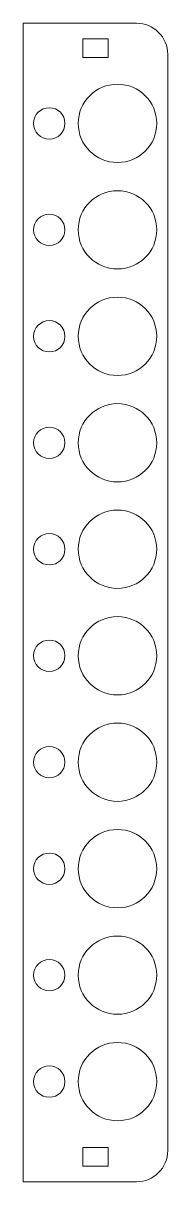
# Model space of a CAD drawing. Header units: millimetres. Extents: x 0 to 46, y 0 to 370.
import ezdxf

# ---------------------------------------------------------------- set-up
doc = ezdxf.new("R2010")
doc.units = ezdxf.units.MM

msp = doc.modelspace()

# ---------------------------------------------------------------- linework, layer by layer
at = {"color": 7, "linetype": 'Continuous', "lineweight": 15}
for p, q in [((0, 370), (0, 0)), ((36, 370), (0, 370)), ((19, 365), (19, 359)), ((27, 365), (19, 365)), ((27, 359), (27, 365)), ((19, 359), (27, 359)), ((46, 10), (46, 360)), ((27, 11), (19, 11)), ((19, 11), (19, 5)), ((27, 5), (27, 11)), ((19, 5), (27, 5)), ((0, 0), (36, 0))]:
    msp.add_line(p, q, dxfattribs=at)
for centre, radius in [((30, 338), 12.5), ((8.28, 338), 5), ((30, 304), 12.5), ((8.28, 304), 5), ((30, 270), 12.5), ((8.28, 270), 5), ((30, 236), 12.5), ((8.28, 236), 5), ((30, 202), 12.5), ((8.28, 202), 5), ((30, 168), 12.5), ((8.28, 168), 5), ((30, 134), 12.5), ((8.28, 134), 5), ((30, 100), 12.5), ((8.28, 100), 5), ((30, 66), 12.5), ((8.28, 66), 5), ((30, 32), 12.5), ((8.28, 32), 5)]:
    msp.add_circle(centre, radius, dxfattribs=at)
for centre, start, end in [((36, 360), 0, 90), ((36, 10), 270, 0)]:
    msp.add_arc(centre, 10, start, end, dxfattribs=at)

doc.saveas('drawing.dxf')
